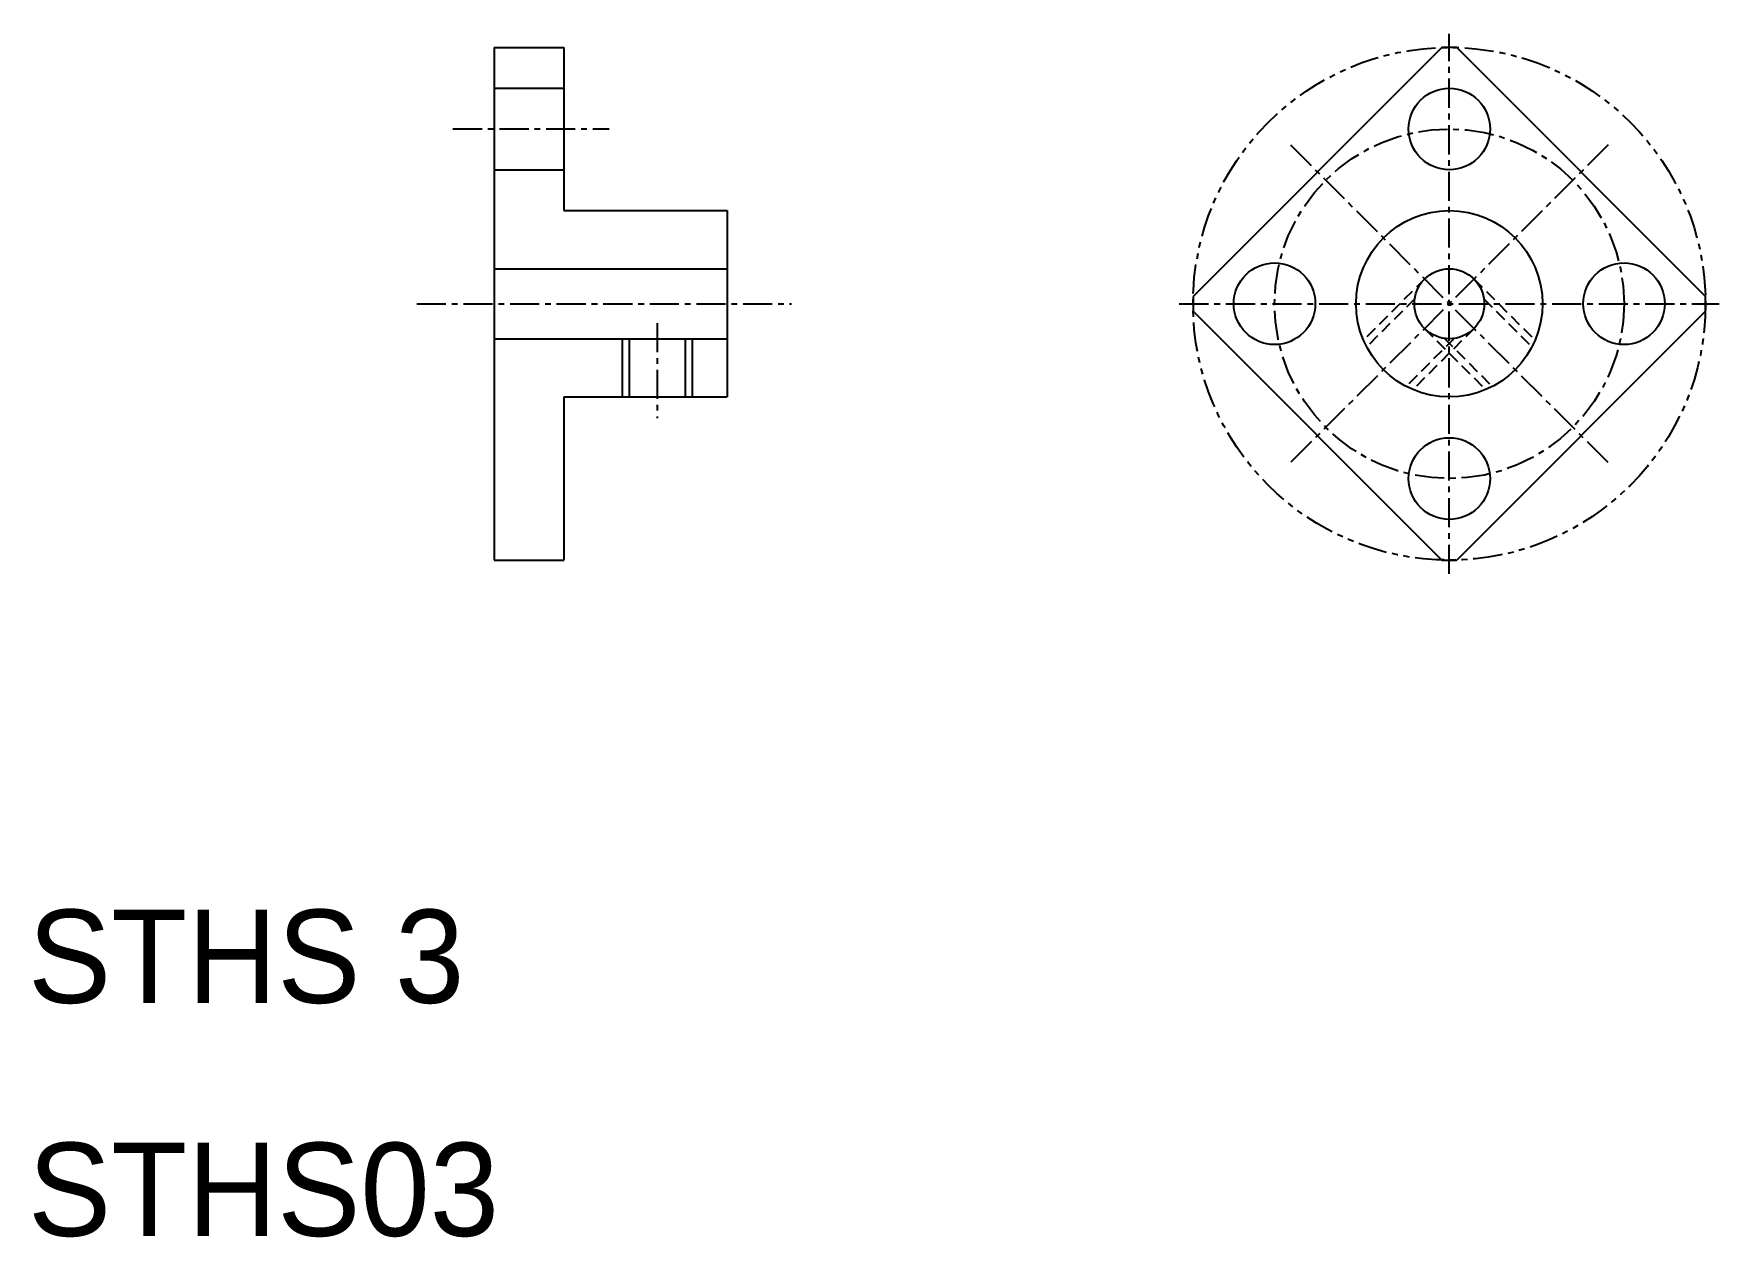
# Model space of a CAD drawing. Extents: x 10.2 to 82.6, y 9.9 to 61.6.
import ezdxf

# ---------------------------------------------------------------- set-up
doc = ezdxf.new("R2010")
doc.units = 0
for name, pattern in [('CENTER', [2, 1.25, -0.25, 0.25, -0.25]), ('DASHED', [0.75, 0.5, -0.25]), ('PHANTOM', [2.5, 1.25, -0.25, 0.25, -0.25, 0.25, -0.25])]:
    doc.linetypes.add(name, pattern=pattern)
doc.layers.get('0').update_dxf_attribs({"linetype": 'CONTINUOUS'})
doc.layers.add('CENTER', color=1, linetype='CENTER')

msp = doc.modelspace()

# ---------------------------------------------------------------- linework, layer by layer
at = {"color": 7, "linetype": 'CONTINUOUS'}
for p, q in [((30, 61), (30, 39)), ((30, 61), (33, 61)), ((33, 61), (33, 54)), ((70.682, 60.995), (60.005, 50.318)), ((71.318, 60.995), (81.995, 50.318)), ((30, 59.25), (33, 59.25)), ((30, 56.25), (30, 56.25)), ((30, 55.75), (33, 55.75)), ((33, 54), (40, 54)), ((40, 54), (40, 46)), ((30, 51.5), (40, 51.5)), ((30, 51.5), (30, 51.5)), ((60.005, 49.682), (70.682, 39.005)), ((81.995, 49.682), (71.318, 39.005)), ((30, 48.5), (40, 48.5)), ((35.8, 48.5), (35.8, 46)), ((38.2, 48.5), (38.2, 46)), ((33, 46), (40, 46)), ((33, 46), (33, 39)), ((30, 39), (33, 39))]:
    msp.add_line(p, q, dxfattribs=at)
at = {"color": 3, "linetype": 'DASHED'}
for p, q in [((69.939, 51.061), (67.317, 48.439)), ((72.061, 51.061), (74.683, 48.439)), ((69.515, 50.212), (67.453, 48.15)), ((72.485, 50.212), (74.547, 48.15)), ((71.212, 48.515), (69.15, 46.453)), ((72.061, 48.939), (69.439, 46.317)), ((69.939, 48.939), (72.561, 46.317)), ((70.788, 48.515), (72.85, 46.453))]:
    msp.add_line(p, q, dxfattribs=at)
at = {"color": 3}
for p, q in [((35.5, 48.5), (35.5, 46)), ((38.5, 48.5), (38.5, 46))]:
    msp.add_line(p, q, dxfattribs=at)
at = {"color": 3, "linetype": 'PHANTOM'}
msp.add_circle((71, 50), 11, dxfattribs=at)
at = {"color": 7, "linetype": 'CONTINUOUS'}
for centre, radius in [((71, 57.5), 1.75), ((71, 50), 4), ((63.5, 50), 1.75), ((71, 50), 1.5), ((78.5, 50), 1.75), ((71, 42.5), 1.75)]:
    msp.add_circle(centre, radius, dxfattribs=at)
for start, end in [(88.34176, 91.65824), (178.34176, 181.65824), (358.34176, 1.65824), (268.34176, 271.65824)]:
    msp.add_arc((71, 50), 11, start, end, dxfattribs=at)
at = {"layer": 'CENTER', "color": 1, "linetype": 'CENTER'}
for p, q in [((71, 38.412), (71, 61.588)), ((28.237, 57.5), (34.948, 57.5)), ((77.814, 56.814), (64.186, 43.186)), ((64.186, 56.814), (77.814, 43.186)), ((26.688, 50), (42.764, 50)), ((59.412, 50), (82.588, 50)), ((37, 49.167), (37, 45.097))]:
    msp.add_line(p, q, dxfattribs=at)
msp.add_circle((71, 50), 7.5, dxfattribs=at)

# ---------------------------------------------------------------- texts
at = {"color": 7, "linetype": 'CONTINUOUS'}
for s, p in [('STHS 3', (10, 20)), ('STHS03', (10, 10))]:
    msp.add_text(s, height=4, dxfattribs=at).set_placement(p)

doc.saveas('drawing.dxf')
